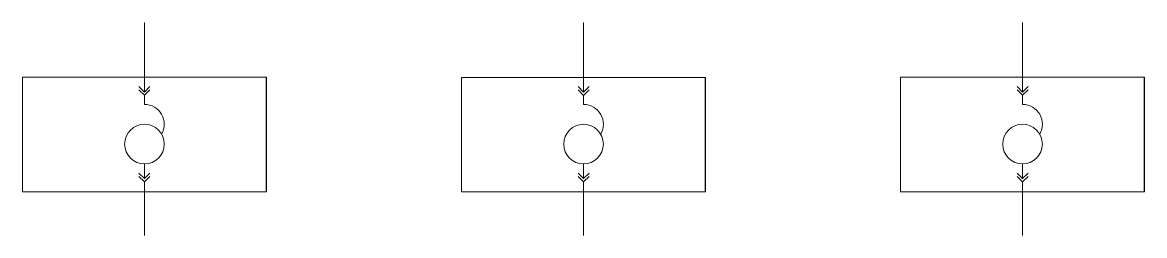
# Model space of a CAD drawing. Header units: millimetres. Extents: x -181 to 181, y 0 to 69.
import ezdxf

# ---------------------------------------------------------------- set-up
doc = ezdxf.new("R2010")
doc.units = ezdxf.units.MM

msp = doc.modelspace()

# ---------------------------------------------------------------- linework, layer by layer
at = {"color": 0, "linetype": 'ByBlock', "lineweight": 18, "transparency": 16777216}
for p, q in [((-142.01, 46.37), (-142.01, 68.84)), ((0, 46.36), (0, 68.83)), ((141.97, 46.37), (141.97, 68.84)), ((-181.48, 51.12), (-102.54, 51.12)), ((-181.48, 51.12), (-181.48, 14.17)), ((-39.47, 51.11), (39.47, 51.11)), ((-39.47, 51.11), (-39.47, 14.16)), ((102.5, 51.12), (181.44, 51.12)), ((102.5, 51.12), (102.5, 14.17)), ((-142.01, 46.37), (-143.79, 48.15)), ((-142.01, 46.37), (-140.23, 48.15)), ((0, 46.36), (-1.78, 48.14)), ((0, 46.36), (1.78, 48.14)), ((141.97, 46.37), (140.19, 48.15)), ((141.97, 46.37), (143.75, 48.15)), ((-142.01, 45.31), (-143.79, 47.08)), ((-142.01, 45.31), (-140.23, 47.08)), ((-142.01, 42.37), (-142.01, 45.31)), ((0, 45.29), (-1.78, 47.07)), ((0, 45.29), (1.78, 47.07)), ((0, 42.36), (0, 45.29)), ((141.97, 45.31), (140.19, 47.08)), ((141.97, 45.31), (143.75, 47.08)), ((141.97, 42.37), (141.97, 45.31)), ((-142.01, 18.41), (-142.01, 23.14)), ((0, 18.4), (0, 23.13)), ((141.97, 18.41), (141.97, 23.14)), ((-142.01, 18.41), (-143.79, 20.19)), ((-142.01, 17.34), (-143.79, 19.12)), ((-142.01, 18.41), (-140.23, 20.19)), ((-142.01, 17.34), (-140.23, 19.12)), ((0, 18.4), (-1.78, 20.18)), ((0, 17.33), (-1.78, 19.11)), ((0, 18.4), (1.78, 20.18)), ((0, 17.33), (1.78, 19.11)), ((141.97, 18.41), (140.19, 20.19)), ((141.97, 17.34), (140.19, 19.12)), ((141.97, 18.41), (143.75, 20.19)), ((141.97, 17.34), (143.75, 19.12)), ((-142.01, 0.01), (-142.01, 17.34)), ((0, 0), (0, 17.33)), ((141.97, 0.01), (141.97, 17.34)), ((-181.48, 14.17), (-102.54, 14.17)), ((-39.47, 14.16), (39.47, 14.16)), ((102.5, 14.17), (181.44, 14.17))]:
    msp.add_line(p, q, dxfattribs=at)
for p, q in [((-102.54, 14.17), (-102.54, 51.12)), ((39.47, 14.16), (39.47, 51.11)), ((181.44, 14.17), (181.44, 51.12))]:
    msp.add_line(p, q)
for centre in [(-142.01, 29.55), (0, 29.54), (141.97, 29.55)]:
    msp.add_circle(centre, 6.41, dxfattribs=at)
for centre in [(-142.01, 35.96), (-142.01, 35.96), (0, 35.95), (0, 35.95), (141.97, 35.96), (141.97, 35.96)]:
    msp.add_arc(centre, 6.41, 330, 90, dxfattribs=at)

doc.saveas('drawing.dxf')
